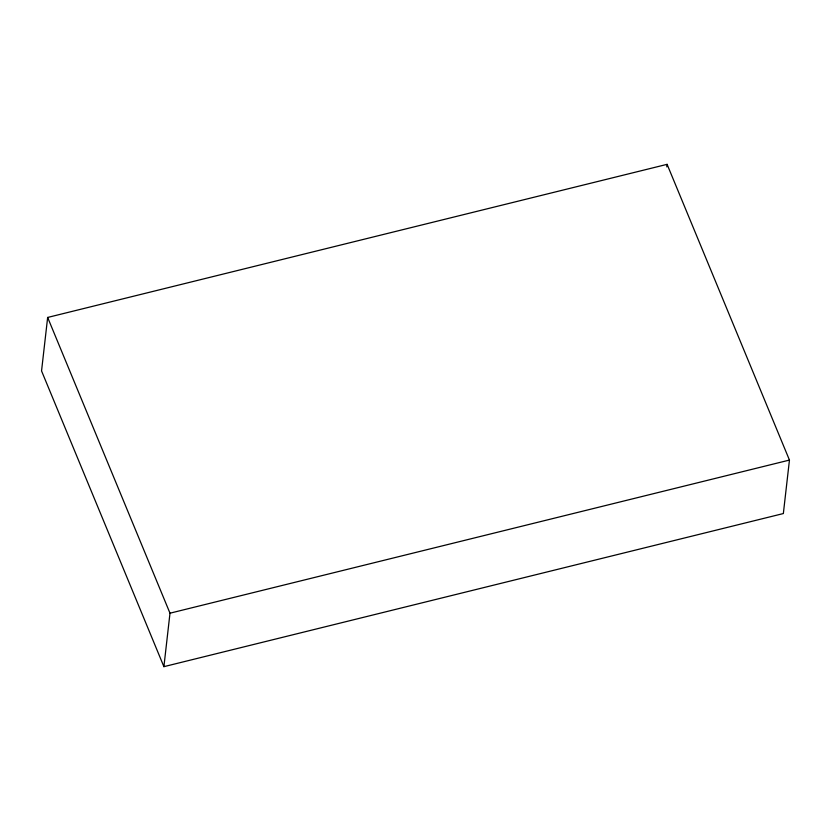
<?xml version="1.0" encoding="UTF-8"?>
<svg xmlns="http://www.w3.org/2000/svg" width="831" height="831" viewBox="0 0 831 831"><rect width="100%" height="100%" fill="white"/><g stroke="black" fill="none" stroke-linecap="round" stroke-linejoin="round"><path stroke-width="1.25" d="M47.647 317.452L41.55 370.927L163.904 666.659L783.353 513.548L789.45 460.073L667.096 164.341L47.647 317.452L169.991 613.195L163.904 666.659M666.805 166.886L667.096 164.341M169.991 613.195L789.45 460.073"/></g></svg>
